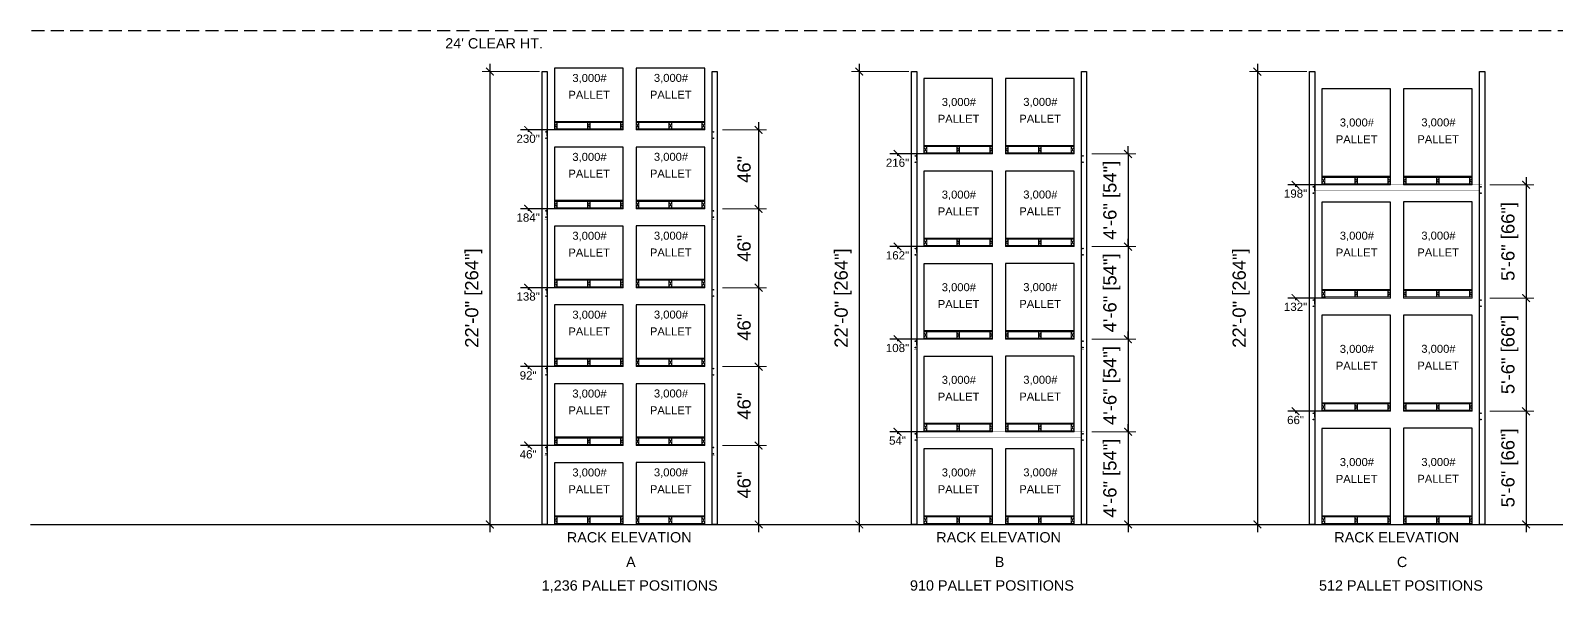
# Model space of a CAD drawing. Extents: x -14476 to 95620, y -7935 to 54356.
# Drawn here: x 20048 to 20937, y -6574 to -6247 of the extents above; entities that cross this region are included whole.
import ezdxf

# ---------------------------------------------------------------- set-up
doc = ezdxf.new("R2010")
doc.units = 0
doc.header["$LTSCALE"] = 30
doc.header["$MEASUREMENT"] = 0
doc.linetypes.add('DASHED2', pattern=[0.375, 0.25, -0.125])
doc.layers.get('0').update_dxf_attribs({"linetype": 'CONTINUOUS'})
doc.layers.get('DEFPOINTS').update_dxf_attribs({"linetype": 'CONTINUOUS'})
for name, color, linetype in [('DIMENSION', 1, 'CONTINUOUS'), ('HATCH', 211, 'CONTINUOUS'), ('RACK', 3, 'CONTINUOUS'), ('TEXT', 4, 'CONTINUOUS')]:
    doc.layers.add(name, color=color, linetype=linetype)
doc.layers.add('R-Pallet', color=32, linetype='CONTINUOUS', lineweight=0)
doc.styles.add('ARCHI', font='stylu.ttf')
doc.styles.add('ARIAL', font='arial.ttf', dxfattribs={"oblique": 10})
doc.styles.add('pnlDim', font='arial.ttf')
doc.dimstyles.new('_48', dxfattribs={"dimscale": 48, "dimtxt": 0.125, "dimasz": 0.09375, "dimexe": 0.09375, "dimexo": 0.09375, "dimgap": 0.09375, "dimtad": 1, "dimdec": 0, "dimzin": 3, "dimdsep": 46, "dimlunit": 4, "dimtxsty": 'ARCHI', "dimblk": 'ARCHTICK', "dimcen": 0.09375, "dimdle": 0.09375, "dimclrd": 256, "dimclre": 256, "dimclrt": 2, "dimadec": 0, "dimazin": 0, "dimtfac": 1, "dimtdec": 0, "dimtix": 1, "dimtmove": 0, "dimatfit": 3, "dimfxl": 1, "dimtolj": 1, "dimtzin": 0, "dimlwd": -1, "dimlwe": 13, "dimarcsym": 0})
doc.dimstyles.new('NFI_EL_IN_BEAM', dxfattribs={"dimscale": 48, "dimtxt": 0.09375, "dimasz": 0.09375, "dimexe": 0.09375, "dimexo": 0.0625, "dimgap": 0.03125, "dimtad": 0, "dimtih": 1, "dimtoh": 1, "dimdec": 4, "dimzin": 12, "dimdsep": 46, "dimlunit": 5, "dimtxsty": 'ARIAL', "dimblk": 'ARCHTICK', "dimcen": 0.0625, "dimsd2": 1, "dimadec": 0, "dimazin": 0, "dimtfac": 1, "dimtdec": 4, "dimtofl": 0, "dimtmove": 0, "dimatfit": 3, "dimfxl": 0.0625, "dimfrac": 2, "dimtolj": 1, "dimtzin": 12, "dimarcsym": 0})

# ---------------------------------------------------------------- blocks, each defined once
blk = doc.blocks.new('_ArchTick')
at = {"color": 0, "linetype": 'ByBlock', "const_width": 0.15}
blk.add_lwpolyline([(-0.5, -0.5), (0.5, 0.5)], dxfattribs=at)
blk = doc.blocks.new('*D14')
at = {"layer": 'DEFPOINTS', "color": 0, "transparency": 16777216}
for p in [(20795.74, -6270.78), (20762.33, -6534.78), (20795.74, -6534.78)]:
    blk.add_point(p, dxfattribs=at)
at = {"layer": 'DIMENSION', "linetype": 'Continuous', "lineweight": 13, "transparency": 16777216}
for p, q in [((20791.24, -6270.78), (20757.83, -6270.78)), ((20791.24, -6534.78), (20757.83, -6534.78))]:
    blk.add_line(p, q, dxfattribs=at)
at = {"layer": 'DIMENSION', "transparency": 16777216}
blk.add_line((20762.33, -6266.28), (20762.33, -6539.28), dxfattribs=at)
at = {"layer": 'DIMENSION', "transparency": 16777216, "xscale": 4.5, "yscale": 4.5, "zscale": 4.5}
for p, rotation in [((20762.33, -6270.78), 90), ((20762.33, -6534.78), 270)]:
    blk.add_blockref('_ArchTick', p, dxfattribs=dict(at, rotation=rotation))
at = {"layer": 'DIMENSION', "color": 2, "transparency": 16777216, "insert": (20752.9, -6402.78), "char_height": 7.68, "attachment_point": 5, "rotation": 90, "style": 'pnlDim'}
blk.add_mtext('\\A1;22\'-0" [264"]', dxfattribs=at)
blk = doc.blocks.new('Pallet-Front')
at = {"layer": 'R-Pallet', "color": 0, "lineweight": -2}
for p, q in [((-18.375, 4.375), (-20, 0.625)), ((-18.375, 0.625), (-20, 4.375)), ((0.8125, 4.375), (-0.8125, 0.625)), ((0.8125, 0.625), (-0.8125, 4.375)), ((20, 4.375), (18.375, 0.625)), ((20, 0.625), (18.375, 4.375))]:
    blk.add_line(p, q, dxfattribs=at)
for points in [[(20, 4.375), (-20, 4.375), (-20, 5), (20, 5)], [(-18.375, 0.625), (-20, 0.625), (-20, 4.375), (-18.375, 4.375)], [(20, 0), (-20, 0), (-20, 0.625), (20, 0.625)], [(0.8125, 0.625), (-0.8125, 0.625), (-0.8125, 4.375), (0.8125, 4.375)], [(20, 0.625), (18.375, 0.625), (18.375, 4.375), (20, 4.375)]]:
    blk.add_lwpolyline(points, close=True, dxfattribs=at)
blk = doc.blocks.new('*D15')
at = {"layer": 'DEFPOINTS', "color": 0, "transparency": 16777216}
for p in [(20893.24, -6468.78), (20893.24, -6534.78), (20918.83, -6534.78)]:
    blk.add_point(p, dxfattribs=at)
at = {"layer": 'DIMENSION', "linetype": 'Continuous', "lineweight": 13, "transparency": 16777216}
for p, q in [((20897.74, -6468.78), (20923.33, -6468.78)), ((20897.74, -6534.78), (20923.33, -6534.78))]:
    blk.add_line(p, q, dxfattribs=at)
at = {"layer": 'DIMENSION', "transparency": 16777216}
blk.add_line((20918.83, -6464.28), (20918.83, -6539.28), dxfattribs=at)
at = {"layer": 'DIMENSION', "transparency": 16777216, "xscale": 4.5, "yscale": 4.5, "zscale": 4.5}
for p, rotation in [((20918.83, -6468.78), 90), ((20918.83, -6534.78), 270)]:
    blk.add_blockref('_ArchTick', p, dxfattribs=dict(at, rotation=rotation))
at = {"layer": 'DIMENSION', "color": 2, "transparency": 16777216, "insert": (20909.41, -6501.78), "char_height": 7.68, "attachment_point": 5, "rotation": 90, "style": 'pnlDim'}
blk.add_mtext('\\A1;5\'-6" [66"]', dxfattribs=at)
blk = doc.blocks.new("BEAM 8'")
at = {"const_width": 0.0312}
blk.add_lwpolyline([(-97.5, 0), (-1.5, 0), (0, 0), (0, -6), (-1.5, -6), (-1.5, -3.5), (-97.5, -3.5), (-97.5, -6), (-99, -6), (-99, 0)], close=True, dxfattribs=at)
at = {"layer": 'RACK', "color": 1}
for p, q in [((-97.5, -3.5), (-97.5, 0)), ((-1.5, -3.5), (-1.5, 0))]:
    blk.add_line(p, q, dxfattribs=at)
for centre in [(-98.25, -1.16), (-98.25, -4.82), (-0.75, -1.16), (-0.75, -4.82)]:
    blk.add_circle(centre, 0.188, dxfattribs=at)
blk = doc.blocks.new('*D16')
at = {"layer": 'DEFPOINTS', "color": 0, "transparency": 16777216}
for p in [(20805.02, -6468.78), (20774.54, -6534.78), (20784.59, -6534.78)]:
    blk.add_point(p, dxfattribs=at)
at = {"layer": 'DIMENSION', "color": 0, "lineweight": -2, "transparency": 16777216}
for p, q in [((20802.02, -6468.78), (20780.09, -6468.78)), ((20784.59, -6468.78), (20784.59, -6469.96)), ((20777.54, -6534.78), (20789.09, -6534.78))]:
    blk.add_line(p, q, dxfattribs=at)
at = {"layer": 'DIMENSION', "color": 0, "lineweight": -2, "transparency": 16777216, "xscale": 4.5, "yscale": 4.5, "zscale": 4.5, "rotation": 90}
blk.add_blockref('_ArchTick', (20784.59, -6468.78), dxfattribs=at)
at = {"layer": 'DIMENSION', "color": 2, "transparency": 16777216, "insert": (20784.59, -6473.91), "char_height": 4.8, "attachment_point": 5, "style": 'pnlDim'}
blk.add_mtext('\\A1;66"', dxfattribs=at)
blk = doc.blocks.new('*D153')
at = {"layer": 'DEFPOINTS', "color": 0, "transparency": 16777216}
for p in [(20348.82, -6270.78), (20315.4, -6534.78), (20348.82, -6534.78)]:
    blk.add_point(p, dxfattribs=at)
at = {"layer": 'DIMENSION', "linetype": 'Continuous', "lineweight": 13, "transparency": 16777216}
for p, q in [((20344.32, -6270.78), (20310.9, -6270.78)), ((20344.32, -6534.78), (20310.9, -6534.78))]:
    blk.add_line(p, q, dxfattribs=at)
at = {"layer": 'DIMENSION', "transparency": 16777216}
blk.add_line((20315.4, -6266.28), (20315.4, -6539.28), dxfattribs=at)
at = {"layer": 'DIMENSION', "transparency": 16777216, "xscale": 4.5, "yscale": 4.5, "zscale": 4.5}
for p, rotation in [((20315.4, -6270.78), 90), ((20315.4, -6534.78), 270)]:
    blk.add_blockref('_ArchTick', p, dxfattribs=dict(at, rotation=rotation))
at = {"layer": 'DIMENSION', "color": 2, "transparency": 16777216, "insert": (20305.98, -6402.78), "char_height": 7.68, "attachment_point": 5, "rotation": 90, "style": 'pnlDim'}
blk.add_mtext('\\A1;22\'-0" [264"]', dxfattribs=at)
blk = doc.blocks.new('*D154')
at = {"layer": 'DEFPOINTS', "color": 0, "transparency": 16777216}
for p in [(20446.32, -6488.78), (20446.32, -6534.78), (20471.9, -6534.78)]:
    blk.add_point(p, dxfattribs=at)
at = {"layer": 'DIMENSION', "transparency": 16777216}
blk.add_line((20471.9, -6484.28), (20471.9, -6539.28), dxfattribs=at)
at = {"layer": 'DIMENSION', "linetype": 'Continuous', "lineweight": 13, "transparency": 16777216}
for p, q in [((20450.82, -6488.78), (20476.4, -6488.78)), ((20450.82, -6534.78), (20476.4, -6534.78))]:
    blk.add_line(p, q, dxfattribs=at)
at = {"layer": 'DIMENSION', "transparency": 16777216, "xscale": 4.5, "yscale": 4.5, "zscale": 4.5}
for p, rotation in [((20471.9, -6488.78), 90), ((20471.9, -6534.78), 270)]:
    blk.add_blockref('_ArchTick', p, dxfattribs=dict(at, rotation=rotation))
at = {"layer": 'DIMENSION', "color": 2, "transparency": 16777216, "insert": (20463.48, -6511.78), "char_height": 7.68, "attachment_point": 5, "rotation": 90, "style": 'pnlDim'}
blk.add_mtext('\\A1;46"', dxfattribs=at)
blk = doc.blocks.new('*D155')
at = {"layer": 'DEFPOINTS', "color": 0, "transparency": 16777216}
for p in [(20358.09, -6488.78), (20327.61, -6534.78), (20337.67, -6534.78)]:
    blk.add_point(p, dxfattribs=at)
at = {"layer": 'DIMENSION', "color": 0, "lineweight": -2, "transparency": 16777216}
for p, q in [((20355.09, -6488.78), (20333.17, -6488.78)), ((20337.67, -6488.78), (20337.67, -6489.96)), ((20330.61, -6534.78), (20342.17, -6534.78))]:
    blk.add_line(p, q, dxfattribs=at)
at = {"layer": 'DIMENSION', "color": 0, "lineweight": -2, "transparency": 16777216, "xscale": 4.5, "yscale": 4.5, "zscale": 4.5, "rotation": 90}
blk.add_blockref('_ArchTick', (20337.67, -6488.78), dxfattribs=at)
at = {"layer": 'DIMENSION', "color": 2, "transparency": 16777216, "insert": (20337.67, -6493.91), "char_height": 4.8, "attachment_point": 5, "style": 'pnlDim'}
blk.add_mtext('\\A1;46"', dxfattribs=at)
blk = doc.blocks.new('*D156')
at = {"layer": 'DEFPOINTS', "color": 0, "transparency": 16777216}
for p in [(20446.32, -6442.78), (20446.32, -6488.78), (20471.9, -6488.78)]:
    blk.add_point(p, dxfattribs=at)
at = {"layer": 'DIMENSION', "linetype": 'Continuous', "lineweight": 13, "transparency": 16777216}
for p, q in [((20450.82, -6442.78), (20476.4, -6442.78)), ((20450.82, -6488.78), (20476.4, -6488.78))]:
    blk.add_line(p, q, dxfattribs=at)
at = {"layer": 'DIMENSION', "transparency": 16777216}
blk.add_line((20471.9, -6438.28), (20471.9, -6493.28), dxfattribs=at)
at = {"layer": 'DIMENSION', "transparency": 16777216, "xscale": 4.5, "yscale": 4.5, "zscale": 4.5}
for p, rotation in [((20471.9, -6442.78), 90), ((20471.9, -6488.78), 270)]:
    blk.add_blockref('_ArchTick', p, dxfattribs=dict(at, rotation=rotation))
at = {"layer": 'DIMENSION', "color": 2, "transparency": 16777216, "insert": (20463.48, -6465.78), "char_height": 7.68, "attachment_point": 5, "rotation": 90, "style": 'pnlDim'}
blk.add_mtext('\\A1;46"', dxfattribs=at)
blk = doc.blocks.new('*D157')
at = {"layer": 'DEFPOINTS', "color": 0, "transparency": 16777216}
for p in [(20358.09, -6442.78), (20327.61, -6534.78), (20337.67, -6534.78)]:
    blk.add_point(p, dxfattribs=at)
at = {"layer": 'DIMENSION', "color": 0, "lineweight": -2, "transparency": 16777216}
for p, q in [((20355.09, -6442.78), (20333.17, -6442.78)), ((20337.67, -6442.78), (20337.67, -6443.96)), ((20330.61, -6534.78), (20342.17, -6534.78))]:
    blk.add_line(p, q, dxfattribs=at)
at = {"layer": 'DIMENSION', "color": 0, "lineweight": -2, "transparency": 16777216, "xscale": 4.5, "yscale": 4.5, "zscale": 4.5, "rotation": 90}
blk.add_blockref('_ArchTick', (20337.67, -6442.78), dxfattribs=at)
at = {"layer": 'DIMENSION', "color": 2, "transparency": 16777216, "insert": (20337.67, -6447.91), "char_height": 4.8, "attachment_point": 5, "style": 'pnlDim'}
blk.add_mtext('\\A1;92"', dxfattribs=at)
blk = doc.blocks.new('*D158')
at = {"layer": 'DEFPOINTS', "color": 0, "transparency": 16777216}
for p in [(20446.32, -6396.78), (20446.32, -6442.78), (20471.9, -6442.78)]:
    blk.add_point(p, dxfattribs=at)
at = {"layer": 'DIMENSION', "linetype": 'Continuous', "lineweight": 13, "transparency": 16777216}
for p, q in [((20450.82, -6396.78), (20476.4, -6396.78)), ((20450.82, -6442.78), (20476.4, -6442.78))]:
    blk.add_line(p, q, dxfattribs=at)
at = {"layer": 'DIMENSION', "transparency": 16777216}
blk.add_line((20471.9, -6392.28), (20471.9, -6447.28), dxfattribs=at)
at = {"layer": 'DIMENSION', "transparency": 16777216, "xscale": 4.5, "yscale": 4.5, "zscale": 4.5}
for p, rotation in [((20471.9, -6396.78), 90), ((20471.9, -6442.78), 270)]:
    blk.add_blockref('_ArchTick', p, dxfattribs=dict(at, rotation=rotation))
at = {"layer": 'DIMENSION', "color": 2, "transparency": 16777216, "insert": (20463.48, -6419.78), "char_height": 7.68, "attachment_point": 5, "rotation": 90, "style": 'pnlDim'}
blk.add_mtext('\\A1;46"', dxfattribs=at)
blk = doc.blocks.new('*D159')
at = {"layer": 'DEFPOINTS', "color": 0, "transparency": 16777216}
for p in [(20358.09, -6396.78), (20327.61, -6534.78), (20337.67, -6534.78)]:
    blk.add_point(p, dxfattribs=at)
at = {"layer": 'DIMENSION', "color": 0, "lineweight": -2, "transparency": 16777216}
for p, q in [((20355.09, -6396.78), (20333.17, -6396.78)), ((20337.67, -6396.78), (20337.67, -6397.96)), ((20330.61, -6534.78), (20342.17, -6534.78))]:
    blk.add_line(p, q, dxfattribs=at)
at = {"layer": 'DIMENSION', "color": 0, "lineweight": -2, "transparency": 16777216, "xscale": 4.5, "yscale": 4.5, "zscale": 4.5, "rotation": 90}
blk.add_blockref('_ArchTick', (20337.67, -6396.78), dxfattribs=at)
at = {"layer": 'DIMENSION', "color": 2, "transparency": 16777216, "insert": (20337.67, -6401.91), "char_height": 4.8, "attachment_point": 5, "style": 'pnlDim'}
blk.add_mtext('\\A1;138"', dxfattribs=at)
blk = doc.blocks.new('*D160')
at = {"layer": 'DEFPOINTS', "color": 0, "transparency": 16777216}
for p in [(20446.32, -6350.78), (20446.32, -6396.78), (20471.9, -6396.78)]:
    blk.add_point(p, dxfattribs=at)
at = {"layer": 'DIMENSION', "linetype": 'Continuous', "lineweight": 13, "transparency": 16777216}
for p, q in [((20450.82, -6350.78), (20476.4, -6350.78)), ((20450.82, -6396.78), (20476.4, -6396.78))]:
    blk.add_line(p, q, dxfattribs=at)
at = {"layer": 'DIMENSION', "transparency": 16777216}
blk.add_line((20471.9, -6346.28), (20471.9, -6401.28), dxfattribs=at)
at = {"layer": 'DIMENSION', "transparency": 16777216, "xscale": 4.5, "yscale": 4.5, "zscale": 4.5}
for p, rotation in [((20471.9, -6350.78), 90), ((20471.9, -6396.78), 270)]:
    blk.add_blockref('_ArchTick', p, dxfattribs=dict(at, rotation=rotation))
at = {"layer": 'DIMENSION', "color": 2, "transparency": 16777216, "insert": (20463.48, -6373.78), "char_height": 7.68, "attachment_point": 5, "rotation": 90, "style": 'pnlDim'}
blk.add_mtext('\\A1;46"', dxfattribs=at)
blk = doc.blocks.new('*D161')
at = {"layer": 'DEFPOINTS', "color": 0, "transparency": 16777216}
for p in [(20358.09, -6350.78), (20327.61, -6534.78), (20337.67, -6534.78)]:
    blk.add_point(p, dxfattribs=at)
at = {"layer": 'DIMENSION', "color": 0, "lineweight": -2, "transparency": 16777216}
for p, q in [((20355.09, -6350.78), (20333.17, -6350.78)), ((20337.67, -6350.78), (20337.67, -6351.96)), ((20330.61, -6534.78), (20342.17, -6534.78))]:
    blk.add_line(p, q, dxfattribs=at)
at = {"layer": 'DIMENSION', "color": 0, "lineweight": -2, "transparency": 16777216, "xscale": 4.5, "yscale": 4.5, "zscale": 4.5, "rotation": 90}
blk.add_blockref('_ArchTick', (20337.67, -6350.78), dxfattribs=at)
at = {"layer": 'DIMENSION', "color": 2, "transparency": 16777216, "insert": (20337.67, -6355.91), "char_height": 4.8, "attachment_point": 5, "style": 'pnlDim'}
blk.add_mtext('\\A1;184"', dxfattribs=at)
blk = doc.blocks.new('*D162')
at = {"layer": 'DEFPOINTS', "color": 0, "transparency": 16777216}
for p in [(20446.32, -6304.78), (20446.32, -6350.78), (20471.9, -6350.78)]:
    blk.add_point(p, dxfattribs=at)
at = {"layer": 'DIMENSION', "transparency": 16777216}
blk.add_line((20471.9, -6300.28), (20471.9, -6355.28), dxfattribs=at)
at = {"layer": 'DIMENSION', "linetype": 'Continuous', "lineweight": 13, "transparency": 16777216}
for p, q in [((20450.82, -6304.78), (20476.4, -6304.78)), ((20450.82, -6350.78), (20476.4, -6350.78))]:
    blk.add_line(p, q, dxfattribs=at)
at = {"layer": 'DIMENSION', "transparency": 16777216, "xscale": 4.5, "yscale": 4.5, "zscale": 4.5}
for p, rotation in [((20471.9, -6304.78), 90), ((20471.9, -6350.78), 270)]:
    blk.add_blockref('_ArchTick', p, dxfattribs=dict(at, rotation=rotation))
at = {"layer": 'DIMENSION', "color": 2, "transparency": 16777216, "insert": (20463.48, -6327.78), "char_height": 7.68, "attachment_point": 5, "rotation": 90, "style": 'pnlDim'}
blk.add_mtext('\\A1;46"', dxfattribs=at)
blk = doc.blocks.new('*D163')
at = {"layer": 'DEFPOINTS', "color": 0, "transparency": 16777216}
for p in [(20358.09, -6304.78), (20327.61, -6534.78), (20337.67, -6534.78)]:
    blk.add_point(p, dxfattribs=at)
at = {"layer": 'DIMENSION', "color": 0, "lineweight": -2, "transparency": 16777216}
for p, q in [((20355.09, -6304.78), (20333.17, -6304.78)), ((20337.67, -6304.78), (20337.67, -6305.96)), ((20330.61, -6534.78), (20342.17, -6534.78))]:
    blk.add_line(p, q, dxfattribs=at)
at = {"layer": 'DIMENSION', "color": 0, "lineweight": -2, "transparency": 16777216, "xscale": 4.5, "yscale": 4.5, "zscale": 4.5, "rotation": 90}
blk.add_blockref('_ArchTick', (20337.67, -6304.78), dxfattribs=at)
at = {"layer": 'DIMENSION', "color": 2, "transparency": 16777216, "insert": (20337.67, -6309.91), "char_height": 4.8, "attachment_point": 5, "style": 'pnlDim'}
blk.add_mtext('\\A1;230"', dxfattribs=at)
blk = doc.blocks.new('*D181')
at = {"layer": 'DEFPOINTS', "color": 0, "transparency": 16777216}
for p in [(20563.94, -6270.78), (20530.52, -6534.78), (20563.94, -6534.78)]:
    blk.add_point(p, dxfattribs=at)
at = {"layer": 'DIMENSION', "linetype": 'Continuous', "lineweight": 13, "transparency": 16777216}
for p, q in [((20559.44, -6270.78), (20526.02, -6270.78)), ((20559.44, -6534.78), (20526.02, -6534.78))]:
    blk.add_line(p, q, dxfattribs=at)
at = {"layer": 'DIMENSION', "transparency": 16777216}
blk.add_line((20530.52, -6266.28), (20530.52, -6539.28), dxfattribs=at)
at = {"layer": 'DIMENSION', "transparency": 16777216, "xscale": 4.5, "yscale": 4.5, "zscale": 4.5}
for p, rotation in [((20530.52, -6270.78), 90), ((20530.52, -6534.78), 270)]:
    blk.add_blockref('_ArchTick', p, dxfattribs=dict(at, rotation=rotation))
at = {"layer": 'DIMENSION', "color": 2, "transparency": 16777216, "insert": (20521.1, -6402.78), "char_height": 7.68, "attachment_point": 5, "rotation": 90, "style": 'pnlDim'}
blk.add_mtext('\\A1;22\'-0" [264"]', dxfattribs=at)
blk = doc.blocks.new('*D182')
at = {"layer": 'DEFPOINTS', "color": 0, "transparency": 16777216}
for p in [(20661.44, -6480.78), (20661.44, -6534.78), (20687.02, -6534.78)]:
    blk.add_point(p, dxfattribs=at)
at = {"layer": 'DIMENSION', "transparency": 16777216}
for p, q in [((20687.02, -6480.78), (20687.02, -6476.28)), ((20687.02, -6480.78), (20687.02, -6534.78)), ((20687.02, -6534.78), (20687.02, -6539.28))]:
    blk.add_line(p, q, dxfattribs=at)
at = {"layer": 'DIMENSION', "linetype": 'Continuous', "lineweight": 13, "transparency": 16777216}
for p, q in [((20665.94, -6480.78), (20691.52, -6480.78)), ((20665.94, -6534.78), (20691.52, -6534.78))]:
    blk.add_line(p, q, dxfattribs=at)
at = {"layer": 'DIMENSION', "transparency": 16777216, "xscale": 4.5, "yscale": 4.5, "zscale": 4.5}
for p, rotation in [((20687.02, -6480.78), 270), ((20687.02, -6534.78), 90)]:
    blk.add_blockref('_ArchTick', p, dxfattribs=dict(at, rotation=rotation))
at = {"layer": 'DIMENSION', "color": 2, "transparency": 16777216, "insert": (20677.6, -6507.78), "char_height": 7.68, "attachment_point": 5, "rotation": 90, "style": 'pnlDim'}
blk.add_mtext('\\A1;4\'-6" [54"]', dxfattribs=at)
blk = doc.blocks.new('*D183')
at = {"layer": 'DEFPOINTS', "color": 0, "transparency": 16777216}
for p in [(20573.21, -6480.78), (20542.73, -6534.78), (20552.78, -6534.78)]:
    blk.add_point(p, dxfattribs=at)
at = {"layer": 'DIMENSION', "color": 0, "lineweight": -2, "transparency": 16777216}
for p, q in [((20570.21, -6480.78), (20548.28, -6480.78)), ((20552.78, -6480.78), (20552.78, -6481.97)), ((20545.73, -6534.78), (20557.28, -6534.78))]:
    blk.add_line(p, q, dxfattribs=at)
at = {"layer": 'DIMENSION', "color": 0, "lineweight": -2, "transparency": 16777216, "xscale": 4.5, "yscale": 4.5, "zscale": 4.5, "rotation": 90}
blk.add_blockref('_ArchTick', (20552.78, -6480.78), dxfattribs=at)
at = {"layer": 'DIMENSION', "color": 2, "transparency": 16777216, "insert": (20552.78, -6485.91), "char_height": 4.8, "attachment_point": 5, "style": 'pnlDim'}
blk.add_mtext('\\A1;54"', dxfattribs=at)
blk = doc.blocks.new('*D175')
at = {"layer": 'DEFPOINTS', "color": 0, "transparency": 16777216}
for p in [(20661.44, -6426.78), (20661.44, -6480.78), (20687.02, -6480.78)]:
    blk.add_point(p, dxfattribs=at)
at = {"layer": 'DIMENSION', "transparency": 16777216}
for p, q in [((20687.02, -6426.78), (20687.02, -6422.28)), ((20687.02, -6426.78), (20687.02, -6480.78)), ((20687.02, -6480.78), (20687.02, -6485.28))]:
    blk.add_line(p, q, dxfattribs=at)
at = {"layer": 'DIMENSION', "linetype": 'Continuous', "lineweight": 13, "transparency": 16777216}
for p, q in [((20665.94, -6426.78), (20691.52, -6426.78)), ((20665.94, -6480.78), (20691.52, -6480.78))]:
    blk.add_line(p, q, dxfattribs=at)
at = {"layer": 'DIMENSION', "transparency": 16777216, "xscale": 4.5, "yscale": 4.5, "zscale": 4.5}
for p, rotation in [((20687.02, -6426.78), 270), ((20687.02, -6480.78), 90)]:
    blk.add_blockref('_ArchTick', p, dxfattribs=dict(at, rotation=rotation))
at = {"layer": 'DIMENSION', "color": 2, "transparency": 16777216, "insert": (20677.6, -6453.78), "char_height": 7.68, "attachment_point": 5, "rotation": 90, "style": 'pnlDim'}
blk.add_mtext('\\A1;4\'-6" [54"]', dxfattribs=at)
blk = doc.blocks.new('*D176')
at = {"layer": 'DEFPOINTS', "color": 0, "transparency": 16777216}
for p in [(20573.21, -6426.78), (20542.73, -6534.78), (20552.78, -6534.78)]:
    blk.add_point(p, dxfattribs=at)
at = {"layer": 'DIMENSION', "color": 0, "lineweight": -2, "transparency": 16777216}
for p, q in [((20570.21, -6426.78), (20548.28, -6426.78)), ((20552.78, -6426.78), (20552.78, -6427.96)), ((20545.73, -6534.78), (20557.28, -6534.78))]:
    blk.add_line(p, q, dxfattribs=at)
at = {"layer": 'DIMENSION', "color": 0, "lineweight": -2, "transparency": 16777216, "xscale": 4.5, "yscale": 4.5, "zscale": 4.5, "rotation": 90}
blk.add_blockref('_ArchTick', (20552.78, -6426.78), dxfattribs=at)
at = {"layer": 'DIMENSION', "color": 2, "transparency": 16777216, "insert": (20552.78, -6431.91), "char_height": 4.8, "attachment_point": 5, "style": 'pnlDim'}
blk.add_mtext('\\A1;108"', dxfattribs=at)
blk = doc.blocks.new('*D177')
at = {"layer": 'DEFPOINTS', "color": 0, "transparency": 16777216}
for p in [(20661.44, -6372.78), (20661.44, -6426.78), (20687.02, -6426.78)]:
    blk.add_point(p, dxfattribs=at)
at = {"layer": 'DIMENSION', "transparency": 16777216}
for p, q in [((20687.02, -6372.78), (20687.02, -6368.28)), ((20687.02, -6372.78), (20687.02, -6426.78)), ((20687.02, -6426.78), (20687.02, -6431.28))]:
    blk.add_line(p, q, dxfattribs=at)
at = {"layer": 'DIMENSION', "linetype": 'Continuous', "lineweight": 13, "transparency": 16777216}
for p, q in [((20665.94, -6372.78), (20691.52, -6372.78)), ((20665.94, -6426.78), (20691.52, -6426.78))]:
    blk.add_line(p, q, dxfattribs=at)
at = {"layer": 'DIMENSION', "transparency": 16777216, "xscale": 4.5, "yscale": 4.5, "zscale": 4.5}
for p, rotation in [((20687.02, -6372.78), 270), ((20687.02, -6426.78), 90)]:
    blk.add_blockref('_ArchTick', p, dxfattribs=dict(at, rotation=rotation))
at = {"layer": 'DIMENSION', "color": 2, "transparency": 16777216, "insert": (20677.6, -6399.78), "char_height": 7.68, "attachment_point": 5, "rotation": 90, "style": 'pnlDim'}
blk.add_mtext('\\A1;4\'-6" [54"]', dxfattribs=at)
blk = doc.blocks.new('*D178')
at = {"layer": 'DEFPOINTS', "color": 0, "transparency": 16777216}
for p in [(20573.21, -6372.78), (20542.73, -6534.78), (20552.78, -6534.78)]:
    blk.add_point(p, dxfattribs=at)
at = {"layer": 'DIMENSION', "color": 0, "lineweight": -2, "transparency": 16777216}
for p, q in [((20570.21, -6372.78), (20548.28, -6372.78)), ((20552.78, -6372.78), (20552.78, -6373.96)), ((20545.73, -6534.78), (20557.28, -6534.78))]:
    blk.add_line(p, q, dxfattribs=at)
at = {"layer": 'DIMENSION', "color": 0, "lineweight": -2, "transparency": 16777216, "xscale": 4.5, "yscale": 4.5, "zscale": 4.5, "rotation": 90}
blk.add_blockref('_ArchTick', (20552.78, -6372.78), dxfattribs=at)
at = {"layer": 'DIMENSION', "color": 2, "transparency": 16777216, "insert": (20552.78, -6377.91), "char_height": 4.8, "attachment_point": 5, "style": 'pnlDim'}
blk.add_mtext('\\A1;162"', dxfattribs=at)
blk = doc.blocks.new('*D179')
at = {"layer": 'DEFPOINTS', "color": 0, "transparency": 16777216}
for p in [(20661.44, -6318.78), (20661.44, -6372.78), (20687.02, -6372.78)]:
    blk.add_point(p, dxfattribs=at)
at = {"layer": 'DIMENSION', "transparency": 16777216}
for p, q in [((20687.02, -6318.78), (20687.02, -6314.28)), ((20687.02, -6318.78), (20687.02, -6372.78)), ((20687.02, -6372.78), (20687.02, -6377.28))]:
    blk.add_line(p, q, dxfattribs=at)
at = {"layer": 'DIMENSION', "linetype": 'Continuous', "lineweight": 13, "transparency": 16777216}
for p, q in [((20665.94, -6318.78), (20691.52, -6318.78)), ((20665.94, -6372.78), (20691.52, -6372.78))]:
    blk.add_line(p, q, dxfattribs=at)
at = {"layer": 'DIMENSION', "transparency": 16777216, "xscale": 4.5, "yscale": 4.5, "zscale": 4.5}
for p, rotation in [((20687.02, -6318.78), 270), ((20687.02, -6372.78), 90)]:
    blk.add_blockref('_ArchTick', p, dxfattribs=dict(at, rotation=rotation))
at = {"layer": 'DIMENSION', "color": 2, "transparency": 16777216, "insert": (20677.6, -6345.78), "char_height": 7.68, "attachment_point": 5, "rotation": 90, "style": 'pnlDim'}
blk.add_mtext('\\A1;4\'-6" [54"]', dxfattribs=at)
blk = doc.blocks.new('*D180')
at = {"layer": 'DEFPOINTS', "color": 0, "transparency": 16777216}
for p in [(20573.21, -6318.78), (20542.73, -6534.78), (20552.78, -6534.78)]:
    blk.add_point(p, dxfattribs=at)
at = {"layer": 'DIMENSION', "color": 0, "lineweight": -2, "transparency": 16777216}
for p, q in [((20570.21, -6318.78), (20548.28, -6318.78)), ((20552.78, -6318.78), (20552.78, -6319.96)), ((20545.73, -6534.78), (20557.28, -6534.78))]:
    blk.add_line(p, q, dxfattribs=at)
at = {"layer": 'DIMENSION', "color": 0, "lineweight": -2, "transparency": 16777216, "xscale": 4.5, "yscale": 4.5, "zscale": 4.5, "rotation": 90}
blk.add_blockref('_ArchTick', (20552.78, -6318.78), dxfattribs=at)
at = {"layer": 'DIMENSION', "color": 2, "transparency": 16777216, "insert": (20552.78, -6323.91), "char_height": 4.8, "attachment_point": 5, "style": 'pnlDim'}
blk.add_mtext('\\A1;216"', dxfattribs=at)
blk = doc.blocks.new('*D184')
at = {"layer": 'DEFPOINTS', "color": 0, "transparency": 16777216}
for p in [(20893.24, -6402.78), (20893.24, -6468.78), (20918.83, -6468.78)]:
    blk.add_point(p, dxfattribs=at)
at = {"layer": 'DIMENSION', "transparency": 16777216}
blk.add_line((20918.83, -6398.28), (20918.83, -6473.28), dxfattribs=at)
at = {"layer": 'DIMENSION', "linetype": 'Continuous', "lineweight": 13, "transparency": 16777216}
for p, q in [((20897.74, -6402.78), (20923.33, -6402.78)), ((20897.74, -6468.78), (20923.33, -6468.78))]:
    blk.add_line(p, q, dxfattribs=at)
at = {"layer": 'DIMENSION', "transparency": 16777216, "xscale": 4.5, "yscale": 4.5, "zscale": 4.5}
for p, rotation in [((20918.83, -6402.78), 90), ((20918.83, -6468.78), 270)]:
    blk.add_blockref('_ArchTick', p, dxfattribs=dict(at, rotation=rotation))
at = {"layer": 'DIMENSION', "color": 2, "transparency": 16777216, "insert": (20909.41, -6435.78), "char_height": 7.68, "attachment_point": 5, "rotation": 90, "style": 'pnlDim'}
blk.add_mtext('\\A1;5\'-6" [66"]', dxfattribs=at)
blk = doc.blocks.new('*D185')
at = {"layer": 'DEFPOINTS', "color": 0, "transparency": 16777216}
for p in [(20805.02, -6402.78), (20774.54, -6534.78), (20784.59, -6534.78)]:
    blk.add_point(p, dxfattribs=at)
at = {"layer": 'DIMENSION', "color": 0, "lineweight": -2, "transparency": 16777216}
for p, q in [((20802.02, -6402.78), (20780.09, -6402.78)), ((20784.59, -6402.78), (20784.59, -6403.96)), ((20777.54, -6534.78), (20789.09, -6534.78))]:
    blk.add_line(p, q, dxfattribs=at)
at = {"layer": 'DIMENSION', "color": 0, "lineweight": -2, "transparency": 16777216, "xscale": 4.5, "yscale": 4.5, "zscale": 4.5, "rotation": 90}
blk.add_blockref('_ArchTick', (20784.59, -6402.78), dxfattribs=at)
at = {"layer": 'DIMENSION', "color": 2, "transparency": 16777216, "insert": (20784.59, -6407.91), "char_height": 4.8, "attachment_point": 5, "style": 'pnlDim'}
blk.add_mtext('\\A1;132"', dxfattribs=at)
blk = doc.blocks.new('*D186')
at = {"layer": 'DEFPOINTS', "color": 0, "transparency": 16777216}
for p in [(20893.24, -6336.78), (20893.24, -6402.78), (20918.83, -6402.78)]:
    blk.add_point(p, dxfattribs=at)
at = {"layer": 'DIMENSION', "transparency": 16777216}
blk.add_line((20918.83, -6332.28), (20918.83, -6407.28), dxfattribs=at)
at = {"layer": 'DIMENSION', "linetype": 'Continuous', "lineweight": 13, "transparency": 16777216}
for p, q in [((20897.74, -6336.78), (20923.33, -6336.78)), ((20897.74, -6402.78), (20923.33, -6402.78))]:
    blk.add_line(p, q, dxfattribs=at)
at = {"layer": 'DIMENSION', "transparency": 16777216, "xscale": 4.5, "yscale": 4.5, "zscale": 4.5}
for p, rotation in [((20918.83, -6336.78), 90), ((20918.83, -6402.78), 270)]:
    blk.add_blockref('_ArchTick', p, dxfattribs=dict(at, rotation=rotation))
at = {"layer": 'DIMENSION', "color": 2, "transparency": 16777216, "insert": (20909.41, -6369.78), "char_height": 7.68, "attachment_point": 5, "rotation": 90, "style": 'pnlDim'}
blk.add_mtext('\\A1;5\'-6" [66"]', dxfattribs=at)
blk = doc.blocks.new('*D187')
at = {"layer": 'DEFPOINTS', "color": 0, "transparency": 16777216}
for p in [(20805.02, -6336.78), (20774.54, -6534.78), (20784.59, -6534.78)]:
    blk.add_point(p, dxfattribs=at)
at = {"layer": 'DIMENSION', "color": 0, "lineweight": -2, "transparency": 16777216}
for p, q in [((20802.02, -6336.78), (20780.09, -6336.78)), ((20784.59, -6336.78), (20784.59, -6337.96)), ((20777.54, -6534.78), (20789.09, -6534.78))]:
    blk.add_line(p, q, dxfattribs=at)
at = {"layer": 'DIMENSION', "color": 0, "lineweight": -2, "transparency": 16777216, "xscale": 4.5, "yscale": 4.5, "zscale": 4.5, "rotation": 90}
blk.add_blockref('_ArchTick', (20784.59, -6336.78), dxfattribs=at)
at = {"layer": 'DIMENSION', "color": 2, "transparency": 16777216, "insert": (20784.59, -6341.91), "char_height": 4.8, "attachment_point": 5, "style": 'pnlDim'}
blk.add_mtext('\\A1;198"', dxfattribs=at)

msp = doc.modelspace()

# ---------------------------------------------------------------- linework, layer by layer
at = {"layer": 'HATCH', "color": 150}
for points in [[(20393.01901, -6268.78069), (20353.01901, -6268.78069), (20353.01901, -6299.7797), (20393.01901, -6299.7797)], [(20440.49985, -6268.73116), (20400.49985, -6268.73116), (20400.49985, -6299.7797), (20440.49985, -6299.7797)], [(20393.01901, -6314.78069), (20353.01901, -6314.78069), (20353.01901, -6345.7797), (20393.01901, -6345.7797)], [(20440.49985, -6314.73116), (20400.49985, -6314.73116), (20400.49985, -6345.7797), (20440.49985, -6345.7797)], [(20393.01901, -6360.78069), (20353.01901, -6360.78069), (20353.01901, -6391.7797), (20393.01901, -6391.7797)], [(20440.49985, -6360.73116), (20400.49985, -6360.73116), (20400.49985, -6391.7797), (20440.49985, -6391.7797)], [(20393.01901, -6406.78069), (20353.01901, -6406.78069), (20353.01901, -6437.7797), (20393.01901, -6437.7797)], [(20440.49985, -6406.73116), (20400.49985, -6406.73116), (20400.49985, -6437.7797), (20440.49985, -6437.7797)], [(20393.01901, -6452.78069), (20353.01901, -6452.78069), (20353.01901, -6483.7797), (20393.01901, -6483.7797)], [(20440.49985, -6452.73116), (20400.49985, -6452.73116), (20400.49985, -6483.7797), (20440.49985, -6483.7797)], [(20393.01901, -6498.78069), (20353.01901, -6498.78069), (20353.01901, -6529.7797), (20393.01901, -6529.7797)], [(20440.49985, -6498.73116), (20400.49985, -6498.73116), (20400.49985, -6529.7797), (20440.49985, -6529.7797)]]:
    msp.add_lwpolyline(points, close=True, dxfattribs=at)
at = {"layer": 'HATCH', "color": 112}
for points in [[(20608.13703, -6274.78069), (20568.13703, -6274.78069), (20568.13703, -6313.7797), (20608.13703, -6313.7797)], [(20655.61786, -6274.73116), (20615.61786, -6274.73116), (20615.61786, -6313.7797), (20655.61786, -6313.7797)], [(20608.13703, -6328.78069), (20568.13703, -6328.78069), (20568.13703, -6367.7797), (20608.13703, -6367.7797)], [(20655.61786, -6328.73116), (20615.61786, -6328.73116), (20615.61786, -6367.7797), (20655.61786, -6367.7797)], [(20608.13703, -6382.78069), (20568.13703, -6382.78069), (20568.13703, -6421.7797), (20608.13703, -6421.7797)], [(20655.61786, -6382.73116), (20615.61786, -6382.73116), (20615.61786, -6421.7797), (20655.61786, -6421.7797)], [(20608.13703, -6436.78069), (20568.13703, -6436.78069), (20568.13703, -6475.7797), (20608.13703, -6475.7797)], [(20655.61786, -6436.73116), (20615.61786, -6436.73116), (20615.61786, -6475.7797), (20655.61786, -6475.7797)], [(20608.13703, -6490.78069), (20568.13703, -6490.78069), (20568.13703, -6529.7797), (20608.13703, -6529.7797)], [(20655.61786, -6490.73116), (20615.61786, -6490.73116), (20615.61786, -6529.7797), (20655.61786, -6529.7797)]]:
    msp.add_lwpolyline(points, close=True, dxfattribs=at)
at = {"layer": 'HATCH'}
for points in [[(20839.94428, -6280.78069), (20799.94428, -6280.78069), (20799.94428, -6331.7797), (20839.94428, -6331.7797)], [(20887.42512, -6280.73116), (20847.42512, -6280.73116), (20847.42512, -6331.7797), (20887.42512, -6331.7797)], [(20839.94428, -6346.78069), (20799.94428, -6346.78069), (20799.94428, -6397.7797), (20839.94428, -6397.7797)], [(20887.42512, -6346.73116), (20847.42512, -6346.73116), (20847.42512, -6397.7797), (20887.42512, -6397.7797)], [(20839.94428, -6412.78069), (20799.94428, -6412.78069), (20799.94428, -6463.7797), (20839.94428, -6463.7797)], [(20887.42512, -6412.73116), (20847.42512, -6412.73116), (20847.42512, -6463.7797), (20887.42512, -6463.7797)], [(20839.94428, -6478.78069), (20799.94428, -6478.78069), (20799.94428, -6529.7797), (20839.94428, -6529.7797)], [(20887.42512, -6478.73116), (20847.42512, -6478.73116), (20847.42512, -6529.7797), (20887.42512, -6529.7797)]]:
    msp.add_lwpolyline(points, close=True, dxfattribs=at)
at = {"layer": 'RACK', "color": 6, "linetype": 'DASHED2'}
msp.add_line((20048.51562, -6246.7797), (21896.17068, -6246.7797), dxfattribs=at)
at = {"layer": 'RACK', "color": 6}
msp.add_line((20047.86905, -6534.7797), (21896.17068, -6534.7797), dxfattribs=at)
at = {"layer": 'RACK'}
for points in [[(20345.81921, -6534.7797), (20345.81921, -6270.7797), (20348.81921, -6270.7797), (20348.81921, -6534.7797)], [(20444.81921, -6534.7797), (20444.81921, -6270.7797), (20447.81921, -6270.7797), (20447.81921, -6534.7797)], [(20560.93722, -6534.7797), (20560.93722, -6270.7797), (20563.93722, -6270.7797), (20563.93722, -6534.7797)], [(20659.93722, -6534.7797), (20659.93722, -6270.7797), (20662.93722, -6270.7797), (20662.93722, -6534.7797)], [(20792.74448, -6534.7797), (20792.74448, -6270.7797), (20795.74448, -6270.7797), (20795.74448, -6534.7797)], [(20891.74448, -6534.7797), (20891.74448, -6270.7797), (20894.74448, -6270.7797), (20894.74448, -6534.7797)]]:
    msp.add_lwpolyline(points, close=True, dxfattribs=at)

# ---------------------------------------------------------------- block references
at = {"layer": 'R-Pallet', "lineweight": 0, "xscale": -1}
for p in [(20373.01901, -6304.7797), (20420.49985, -6304.7797), (20588.13703, -6318.7797), (20635.61786, -6318.7797), (20819.94428, -6336.7797), (20867.42512, -6336.7797), (20373.01901, -6350.7797), (20420.49985, -6350.7797), (20588.13703, -6372.7797), (20635.61786, -6372.7797), (20373.01901, -6396.7797), (20420.49985, -6396.7797), (20819.94428, -6402.7797), (20867.42512, -6402.7797), (20588.13703, -6426.7797), (20635.61786, -6426.7797), (20373.01901, -6442.7797), (20420.49985, -6442.7797), (20819.94428, -6468.7797), (20867.42512, -6468.7797), (20588.13703, -6480.7797), (20635.61786, -6480.7797), (20373.01901, -6488.7797), (20420.49985, -6488.7797), (20373.01901, -6534.7797), (20420.49985, -6534.7797), (20588.13703, -6534.7797), (20635.61786, -6534.7797), (20819.94428, -6534.7797), (20867.42512, -6534.7797)]:
    msp.add_blockref('Pallet-Front', p, dxfattribs=at)
at = {"layer": 'RACK'}
for p in [(20446.31921, -6304.7797), (20661.43722, -6318.7797), (20893.24448, -6336.7797), (20446.31921, -6350.7797), (20661.43722, -6372.7797), (20446.31921, -6396.7797), (20893.24448, -6402.7797), (20661.43722, -6426.7797), (20446.31921, -6442.7797), (20893.24448, -6468.7797), (20661.43722, -6480.7797), (20446.31921, -6488.7797)]:
    msp.add_blockref("BEAM 8'", p, dxfattribs=at)

# ---------------------------------------------------------------- texts
at = {"layer": 'TEXT', "style": 'pnlDim'}
for s, height, p in [("24' CLEAR HT.", 6, (20289.35699, -6257.2797)), ('3,000#', 4.661096, (20363.43461, -6276.79499)), ('3,000#', 4.661096, (20410.91544, -6276.74545)), ('PALLET', 4.661096, (20361.1084, -6286.59932)), ('PALLET', 4.661096, (20408.58923, -6286.54978)), ('3,000#', 4.661096, (20578.55262, -6290.79499)), ('3,000#', 4.661096, (20626.03346, -6290.74545)), ('PALLET', 4.661096, (20576.22641, -6300.59932)), ('PALLET', 4.661096, (20623.70725, -6300.54978)), ('3,000#', 4.661096, (20810.35988, -6302.74752)), ('3,000#', 4.661096, (20857.84071, -6302.69798)), ('PALLET', 4.661096, (20808.03367, -6312.55185)), ('PALLET', 4.661096, (20855.5145, -6312.50231)), ('3,000#', 4.661096, (20363.43461, -6322.79499)), ('3,000#', 4.661096, (20410.91544, -6322.74545)), ('PALLET', 4.661096, (20361.1084, -6332.59932)), ('PALLET', 4.661096, (20408.58923, -6332.54978)), ('3,000#', 4.661096, (20578.55262, -6344.79499)), ('3,000#', 4.661096, (20626.03346, -6344.74545)), ('PALLET', 4.661096, (20576.22641, -6354.59932)), ('PALLET', 4.661096, (20623.70725, -6354.54978)), ('3,000#', 4.661096, (20363.43461, -6368.79499)), ('3,000#', 4.661096, (20410.91544, -6368.74545)), ('3,000#', 4.661096, (20810.35988, -6368.74752)), ('3,000#', 4.661096, (20857.84071, -6368.69798)), ('PALLET', 4.661096, (20361.1084, -6378.59932)), ('PALLET', 4.661096, (20408.58923, -6378.54978)), ('PALLET', 4.661096, (20808.03367, -6378.55185)), ('PALLET', 4.661096, (20855.5145, -6378.50231)), ('3,000#', 4.661096, (20578.55262, -6398.79499)), ('3,000#', 4.661096, (20626.03346, -6398.74545)), ('PALLET', 4.661096, (20576.22641, -6408.59932)), ('PALLET', 4.661096, (20623.70725, -6408.54978)), ('3,000#', 4.661096, (20363.43461, -6414.79499)), ('3,000#', 4.661096, (20410.91544, -6414.74545)), ('PALLET', 4.661096, (20361.1084, -6424.59932)), ('PALLET', 4.661096, (20408.58923, -6424.54978)), ('3,000#', 4.661096, (20810.35988, -6434.74752)), ('3,000#', 4.661096, (20857.84071, -6434.69798)), ('PALLET', 4.661096, (20808.03367, -6444.55185)), ('PALLET', 4.661096, (20855.5145, -6444.50231)), ('3,000#', 4.661096, (20578.55262, -6452.79499)), ('3,000#', 4.661096, (20626.03346, -6452.74545)), ('3,000#', 4.661096, (20363.43461, -6460.79499)), ('3,000#', 4.661096, (20410.91544, -6460.74545)), ('PALLET', 4.661096, (20576.22641, -6462.59932)), ('PALLET', 4.661096, (20623.70725, -6462.54978)), ('PALLET', 4.661096, (20361.1084, -6470.59932)), ('PALLET', 4.661096, (20408.58923, -6470.54978)), ('3,000#', 4.661096, (20810.35988, -6500.74752)), ('3,000#', 4.661096, (20857.84071, -6500.69798)), ('3,000#', 4.661096, (20363.43461, -6506.79499)), ('3,000#', 4.661096, (20410.91544, -6506.74545)), ('3,000#', 4.661096, (20578.55262, -6506.79499)), ('3,000#', 4.661096, (20626.03346, -6506.74545)), ('PALLET', 4.661096, (20361.1084, -6516.59932)), ('PALLET', 4.661096, (20408.58923, -6516.54978)), ('PALLET', 4.661096, (20576.22641, -6516.59932)), ('PALLET', 4.661096, (20623.70725, -6516.54978)), ('PALLET', 4.661096, (20808.03367, -6510.55185)), ('PALLET', 4.661096, (20855.5145, -6510.50231)), ('RACK ELEVATION', 6, (20360.22162, -6545.2797)), ('RACK ELEVATION', 6, (20575.33963, -6545.2797)), ('RACK ELEVATION', 6, (20807.14689, -6545.2797)), ('A', 6, (20394.69289, -6559.64396)), ('B', 6, (20609.4041, -6559.64396)), ('C', 6, (20843.61773, -6559.64396)), ('1,236 PALLET POSITIONS', 6, (20345.56225, -6573.34985)), ('910 PALLET POSITIONS', 6, (20560.03062, -6573.34985)), ('512 PALLET POSITIONS', 6, (20798.21841, -6573.34985))]:
    msp.add_text(s, height=height, dxfattribs=at).set_placement(p)

# ---------------------------------------------------------------- dimensions: what is measured, and where the dimension line sits
at = {"layer": 'DIMENSION'}
for base, p1, p2, override, picture, middle in [((20315.40092, -6534.7797), (20348.81921, -6270.7797), (20348.81921, -6534.7797), {"dimtxt": 0.16, "dimtxsty": 'pnlDim'}, '*D153', (20305.97912, -6402.7797)), ((20530.51893, -6534.7797), (20563.93722, -6270.7797), (20563.93722, -6534.7797), {"dimtxt": 0.16, "dimtxsty": 'pnlDim'}, '*D181', (20521.09713, -6402.7797)), ((20762.32619, -6534.7797), (20795.74448, -6270.7797), (20795.74448, -6534.7797), {"dimtxt": 0.16, "dimtxsty": 'pnlDim'}, '*D14', (20752.90439, -6402.7797)), ((20471.90247, -6350.7797), (20446.31921, -6304.7797), (20446.31921, -6350.7797), {"dimtxt": 0.16, "dimlunit": 2, "dimpost": '"', "dimtxsty": 'pnlDim'}, '*D162', (20463.48127, -6327.7797)), ((20687.02049, -6372.7797), (20661.43722, -6318.7797), (20661.43722, -6372.7797), {"dimtxt": 0.16, "dimtxsty": 'pnlDim'}, '*D179', (20677.59868, -6345.7797)), ((20918.82774, -6402.7797), (20893.24448, -6336.7797), (20893.24448, -6402.7797), {"dimtxt": 0.16, "dimtxsty": 'pnlDim'}, '*D186', (20909.40594, -6369.7797)), ((20471.90247, -6396.7797), (20446.31921, -6350.7797), (20446.31921, -6396.7797), {"dimtxt": 0.16, "dimlunit": 2, "dimpost": '"', "dimtxsty": 'pnlDim'}, '*D160', (20463.48127, -6373.7797)), ((20687.02049, -6426.7797), (20661.43722, -6372.7797), (20661.43722, -6426.7797), {"dimtxt": 0.16, "dimtxsty": 'pnlDim'}, '*D177', (20677.59868, -6399.7797)), ((20471.90247, -6442.7797), (20446.31921, -6396.7797), (20446.31921, -6442.7797), {"dimtxt": 0.16, "dimlunit": 2, "dimpost": '"', "dimtxsty": 'pnlDim'}, '*D158', (20463.48127, -6419.7797)), ((20918.82774, -6468.7797), (20893.24448, -6402.7797), (20893.24448, -6468.7797), {"dimtxt": 0.16, "dimtxsty": 'pnlDim'}, '*D184', (20909.40594, -6435.7797)), ((20687.02049, -6480.7797), (20661.43722, -6426.7797), (20661.43722, -6480.7797), {"dimtxt": 0.16, "dimtxsty": 'pnlDim'}, '*D175', (20677.59868, -6453.7797)), ((20471.90247, -6488.7797), (20446.31921, -6442.7797), (20446.31921, -6488.7797), {"dimtxt": 0.16, "dimlunit": 2, "dimpost": '"', "dimtxsty": 'pnlDim'}, '*D156', (20463.48127, -6465.7797)), ((20918.82774, -6534.7797), (20893.24448, -6468.7797), (20893.24448, -6534.7797), {"dimtxt": 0.16, "dimtxsty": 'pnlDim'}, '*D15', (20909.40594, -6501.7797)), ((20687.02049, -6534.7797), (20661.43722, -6480.7797), (20661.43722, -6534.7797), {"dimtxt": 0.16, "dimtxsty": 'pnlDim'}, '*D182', (20677.59868, -6507.7797)), ((20471.90247, -6534.7797), (20446.31921, -6488.7797), (20446.31921, -6534.7797), {"dimtxt": 0.16, "dimlunit": 2, "dimpost": '"', "dimtxsty": 'pnlDim'}, '*D154', (20463.48127, -6511.7797))]:
    dim = msp.add_linear_dim(base=base, p1=p1, p2=p2, angle=90, dimstyle='_48', override=override, dxfattribs=at)
    dim.commit()
    dim.dimension.update_dxf_attribs({"geometry": picture, "text_midpoint": middle})
for base, p1, p2, picture, middle in [((20337.66535, -6534.7797), (20358.09238, -6304.7797), (20327.61006, -6534.7797), '*D163', (20337.66535, -6309.91307)), ((20552.78336, -6534.7797), (20573.21039, -6318.7797), (20542.72807, -6534.7797), '*D180', (20552.78336, -6323.91307)), ((20784.59062, -6534.7797), (20805.01765, -6336.7797), (20774.53533, -6534.7797), '*D187', (20784.59062, -6341.91307)), ((20337.66535, -6534.7797), (20358.09238, -6350.7797), (20327.61006, -6534.7797), '*D161', (20337.66535, -6355.91307)), ((20552.78336, -6534.7797), (20573.21039, -6372.7797), (20542.72807, -6534.7797), '*D178', (20552.78336, -6377.91307)), ((20337.66535, -6534.7797), (20358.09238, -6396.7797), (20327.61006, -6534.7797), '*D159', (20337.66535, -6401.91307)), ((20784.59062, -6534.7797), (20805.01765, -6402.7797), (20774.53533, -6534.7797), '*D185', (20784.59062, -6407.91307)), ((20552.78336, -6534.7797), (20573.21039, -6426.7797), (20542.72807, -6534.7797), '*D176', (20552.78336, -6431.91307)), ((20337.66535, -6534.7797), (20358.09238, -6442.7797), (20327.61006, -6534.7797), '*D157', (20337.66535, -6447.91307)), ((20784.59062, -6534.7797), (20805.01765, -6468.7797), (20774.53533, -6534.7797), '*D16', (20784.59062, -6473.91307)), ((20552.78336, -6534.7797), (20573.21039, -6480.7797), (20542.72807, -6534.7797), '*D183', (20552.78336, -6485.91307)), ((20337.66535, -6534.7797), (20358.09238, -6488.7797), (20327.61006, -6534.7797), '*D155', (20337.66535, -6493.91307))]:
    dim = msp.add_linear_dim(base=base, p1=p1, p2=p2, angle=90, dimstyle='NFI_EL_IN_BEAM', override={"dimtxt": 0.1, "dimpost": '"', "dimtxsty": 'pnlDim', "dimclrt": 2}, dxfattribs=at)
    dim.commit()
    dim.dimension.update_dxf_attribs({"geometry": picture, "text_midpoint": middle, "dimtype": 160})

doc.saveas('drawing.dxf')
